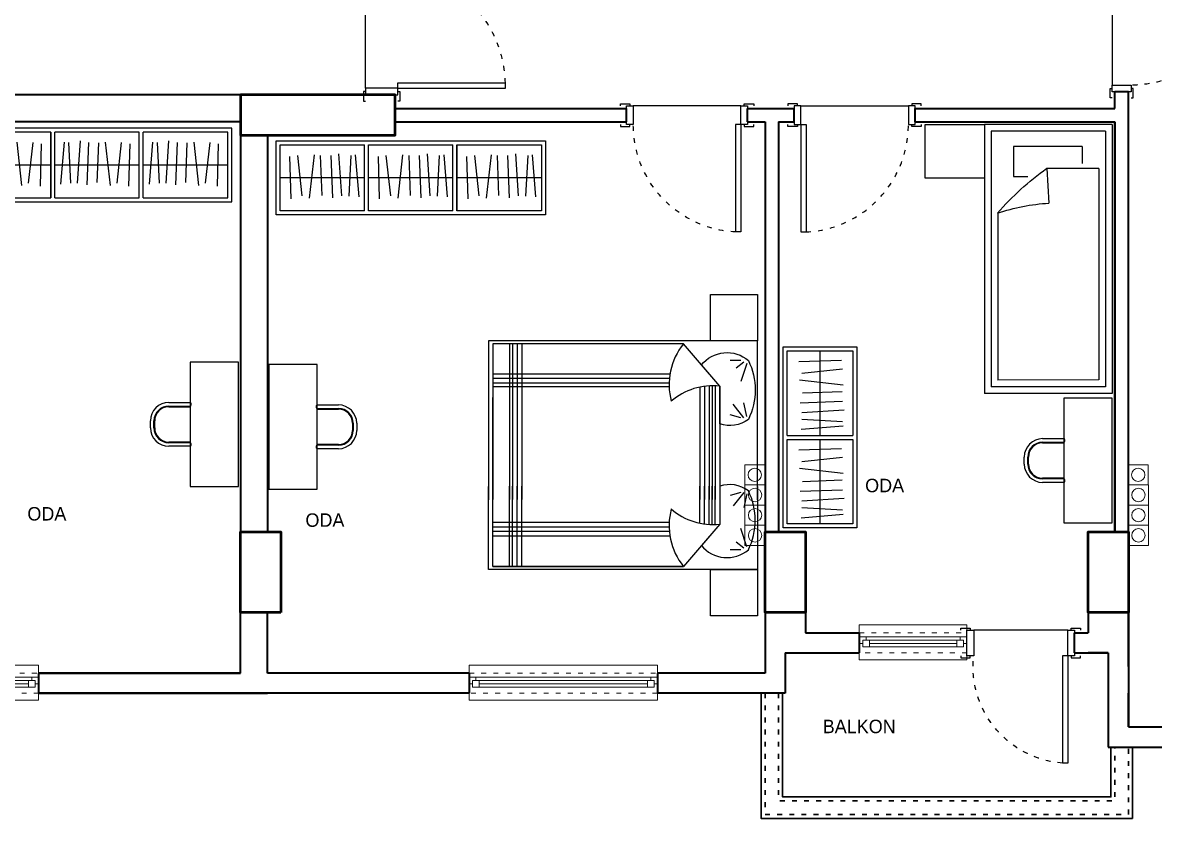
# Model space of a CAD drawing. Header units: millimetres. Extents: x 48 to 2669, y 23 to 1916.
# Drawn here: x 1356 to 2198, y 23 to 615 of the extents above; entities that cross this region are included whole.
import ezdxf

# ---------------------------------------------------------------- set-up
doc = ezdxf.new("R2010")
doc.units = ezdxf.units.MM
doc.linetypes.add('ACAD_ISO03W100', pattern=[30, 12, -18])
for name, color, linetype, lineweight in [('6_YAZI', 7, 'Continuous', 35), ('DUVAR40', 7, 'Continuous', 40), ('KAPI-PEN', 155, 'Continuous', 18), ('KOLON', 40, 'Continuous', 50), ('MERD_30', 41, 'Continuous', 30), ('Pencere', 150, 'Continuous', 25), ('TEFRİŞ', 47, 'Continuous', 15)]:
    doc.layers.add(name, color=color, linetype=linetype, lineweight=lineweight)
doc.layers.add('7_TEFRİŞ', color=183, linetype='Continuous')
doc.styles.add('Annotative', font='Txt')

# ---------------------------------------------------------------- blocks, each defined once
blk = doc.blocks.new('GH')
at = {"layer": '7_TEFRİŞ'}
for p, q in [((22620.949699, 5896.221098), (22620.950248, 5958.976368)), ((22636.794873, 5951.862966), (22605.255531, 5950.995526)), ((22607.508258, 5942.491911), (22637.66127, 5945.789007)), ((22638.007757, 5933.640974), (22605.77529, 5937.285627)), ((22607.854723, 5927.740792), (22637.487836, 5928.781754)), ((22637.661056, 5921.319442), (22606.121711, 5920.104928)), ((22607.508002, 5913.163184), (22638.874069, 5915.245417)), ((22637.660925, 5906.394758), (22607.334671, 5907.956887)), ((22638.00749, 5903.097458), (22606.814726, 5900.494581)), ((22596.518788, 5896.221311), (22645.38061, 5896.220884)), ((22620.949124, 5830.465827), (22620.949673, 5893.221098)), ((22636.794298, 5886.107696), (22605.254956, 5885.240256)), ((22607.507683, 5876.73664), (22637.660695, 5880.033737)), ((22638.007182, 5867.885704), (22605.774715, 5871.530357)), ((22637.660481, 5855.564172), (22606.121136, 5854.349658)), ((22607.854147, 5861.985522), (22637.48726, 5863.026484)), ((22607.507426, 5847.407914), (22638.873493, 5849.490146)), ((22637.66035, 5840.639488), (22607.334095, 5842.201617)), ((22596.518212, 5830.466041), (22645.380035, 5830.465614)), ((22638.006915, 5837.342188), (22606.814151, 5834.739311)), ((22596.518186, 5827.466041), (22645.380009, 5827.465614)), ((22620.948548, 5764.710557), (22620.949097, 5827.465827)), ((22636.793722, 5820.352426), (22605.25438, 5819.484986)), ((22607.507108, 5810.98137), (22637.660119, 5814.278467)), ((22638.006606, 5802.130434), (22605.77414, 5805.775087)), ((22607.853572, 5796.230251), (22637.486685, 5797.271214)), ((22637.659905, 5789.808902), (22606.12056, 5788.594387)), ((22607.506851, 5781.652644), (22638.872918, 5783.734876)), ((22638.006339, 5771.586917), (22606.813576, 5768.984041)), ((22637.659775, 5774.884217), (22607.33352, 5776.446347))]:
    blk.add_line(p, q, dxfattribs=at)
at = {"layer": '7_TEFRİŞ', "flags": 128}
for points in [[(22593.518186, 5827.466067), (22593.519363, 5961.976608), (22648.381185, 5961.976128), (22648.380009, 5827.465587)], [(22596.518788, 5896.221311), (22596.519337, 5958.976582), (22645.381159, 5958.976154), (22645.38061, 5896.220884)], [(22648.38061, 5896.220858), (22648.379433, 5761.710317), (22593.517611, 5761.710797), (22593.518788, 5896.221338)], [(22596.518212, 5830.466041), (22596.518761, 5893.221311), (22645.380584, 5893.220884), (22645.380035, 5830.465614)], [(22596.518788, 5896.221311), (22645.38061, 5896.220884)], [(22645.380009, 5827.465614), (22645.379459, 5764.710343), (22596.517637, 5764.710771), (22596.518186, 5827.466041)], [(22645.380009, 5827.465614), (22596.518186, 5827.466041)]]:
    blk.add_lwpolyline(points, dxfattribs=at)
blk = doc.blocks.new('*U22')
at = {"layer": 'Pencere', "lineweight": 25, "ltscale": 5}
for p, q in [((-9, 7), (-9, 86.899937)), ((-5, 86.899937), (-9, 86.899937)), ((-5, 7), (-5, 86.899937)), ((-84.5, 7), (-84.5, 8.5)), ((-84.5, 8.5), (-77.5, 8.5)), ((-77.5, 8.5), (-77.5, 7)), ((-2.5, 7), (-2.5, 8.5)), ((-2.5, 8.5), (4.5, 8.5)), ((4.5, 8.5), (4.5, 7)), ((-5, 7), (-9, 7)), ((-84.5, -12), (-84.5, -13.5)), ((-84.5, -13.5), (-77.5, -13.5)), ((-77.5, -13.5), (-77.5, -12)), ((-5, -12), (-75, -12)), ((-2.5, -12), (-2.5, -13.5)), ((-2.5, -13.5), (4.5, -13.5)), ((4.5, -13.5), (4.5, -12))]:
    blk.add_line(p, q, dxfattribs=at)
at = {"layer": 'Pencere', "lineweight": 25, "ltscale": 5, "flags": 128}
for points in [[(-75, -12), (-75, 7), (-80, 7), (-80, -12), (-75, -12)], [(0, -12), (0, 7), (-5, 7), (-5, -12), (0, -12)]]:
    blk.add_lwpolyline(points, dxfattribs=at)
at = {"layer": 'Pencere', "linetype": 'ACAD_ISO03W100', "lineweight": 25, "ltscale": 0.3}
blk.add_arc((-3.520318, 15.164474), 71.944448, 94.36819, 186.516136, dxfattribs=at)
blk = doc.blocks.new('sfrd')
at = {"layer": 'KAPI-PEN', "color": 134, "linetype": 'ACAD_ISO03W100', "lineweight": 18, "ltscale": 0.3}
for p, q in [((1978.273442, 161.051793), (2058.273442, 161.051773)), ((2058.273438, 146.051773), (1978.273438, 146.051793))]:
    blk.add_line(p, q, dxfattribs=at)
at = {"layer": 'KAPI-PEN', "color": 134, "linetype": 'Continuous', "lineweight": 18}
for p, q in [((2058.273443, 167.060343), (1978.273443, 167.060363)), ((2058.273442, 161.060343), (2058.273443, 167.060343)), ((1983.273441, 158.022416), (2053.273441, 158.022399)), ((2050.77344, 155.5224), (1985.77344, 155.522416)), ((2050.77344, 153.0224), (1985.77344, 153.022416)), ((2050.773439, 150.5224), (2050.77344, 155.5224)), ((2050.77344, 155.5224), (2055.77344, 155.522399)), ((2053.27344, 155.522399), (2053.273441, 158.022399)), ((2055.77344, 155.522399), (2053.27344, 155.522399)), ((2053.273441, 158.022399), (2058.273441, 158.022398)), ((2055.77344, 155.522399), (2055.773439, 150.522399)), ((2055.77344, 153.022399), (2055.77344, 155.522399)), ((2058.27344, 153.022398), (2055.77344, 153.022399)), ((2050.773439, 150.5224), (1985.773439, 150.522416)), ((2055.773439, 150.522399), (2050.773439, 150.5224)), ((2058.273437, 141.051773), (2058.273438, 146.051773)), ((1978.273437, 141.051793), (2058.273437, 141.051773))]:
    blk.add_line(p, q, dxfattribs=at)
at = {"layer": 'KAPI-PEN', "ltscale": 0.2}
for p in [(2058.273442, 161.051773), (2058.273438, 146.051773)]:
    blk.add_line(p, (2058.273438, 146.051773), dxfattribs=at)
at = {"layer": 'KOLON', "xscale": -1, "rotation": 180}
blk.add_blockref('*U22', (2138.273439, 151.051773), dxfattribs=at)
blk = doc.blocks.new('dff', base_point=(2100.8725, 242.9058))
at = {"layer": '7_TEFRİŞ'}
for p, q in [((2114.521267, 305.454266), (2130.07881, 305.454266)), ((2131.128713, 303.879412), (2131.128713, 304.404363)), ((2114.521267, 302.829508), (2130.07881, 302.829508)), ((2114.521267, 302.304557), (2130.269815, 302.304557)), ((2130.269815, 302.304557), (2130.269815, 276.056977)), ((2100.872526, 286.556009), (2100.872526, 291.805525)), ((2103.497284, 286.556009), (2103.497284, 291.805525)), ((2104.022236, 286.556009), (2104.022236, 291.805525)), ((2130.269815, 276.056977), (2114.521267, 276.056977)), ((2130.07881, 275.532026), (2114.521267, 275.532026)), ((2130.07881, 272.907268), (2114.521267, 272.907268)), ((2131.128713, 273.957171), (2131.128713, 274.482122))]:
    blk.add_line(p, q, dxfattribs=at)
at = {"layer": '7_TEFRİŞ', "flags": 128}
blk.add_lwpolyline([(2130.269815, 242.905829), (2166.273437, 242.905829), (2166.273437, 335.455705), (2130.269815, 335.455705)], close=True, dxfattribs=at)
for points in [[(2121.91379, 302.829508), (2121.91379, 302.304557)], [(2121.91379, 276.056977), (2121.91379, 275.532026)]]:
    blk.add_lwpolyline(points, dxfattribs=at)
at = {"layer": '7_TEFRİŞ'}
for centre, radius, start, end in [((2114.521267, 291.805525), 13.648741, 90, 180), ((2130.07881, 304.404363), 1.049903, 360, 90), ((2130.07881, 303.879412), 1.049903, 270, 0), ((2114.521267, 291.805525), 11.023983, 90, 180), ((2114.521267, 291.805525), 10.499032, 90, 180), ((2114.521267, 286.556009), 13.648741, 180, 270), ((2114.521267, 286.556009), 11.023983, 180, 270), ((2114.521267, 286.556009), 10.499032, 180, 270), ((2130.07881, 274.482122), 1.049903, 360, 90), ((2130.07881, 273.957171), 1.049903, 270, 0)]:
    blk.add_arc(centre, radius, start, end, dxfattribs=at)
blk = doc.blocks.new('*U20')
at = {"layer": 'Pencere', "lineweight": 25, "ltscale": 5}
for p, q in [((-9, 7), (-9, 86.899937)), ((-5, 86.899937), (-9, 86.899937)), ((-5, 7), (-5, 86.899937)), ((-94.5, 7), (-94.5, 8.5)), ((-94.5, 8.5), (-87.5, 8.5)), ((-87.5, 8.5), (-87.5, 7)), ((-2.5, 7), (-2.5, 8.5)), ((-2.5, 8.5), (4.5, 8.5)), ((4.5, 8.5), (4.5, 7)), ((-5, 7), (-9, 7)), ((-94.5, -7), (-94.5, -8.5)), ((-87.5, -8.5), (-87.5, -7)), ((-5, -7), (-85, -7)), ((-2.5, -7), (-2.5, -8.5)), ((4.5, -8.5), (4.5, -7)), ((-94.5, -8.5), (-87.5, -8.5)), ((-2.5, -8.5), (4.5, -8.5))]:
    blk.add_line(p, q, dxfattribs=at)
at = {"layer": 'Pencere', "lineweight": 25, "ltscale": 5, "flags": 128}
for points in [[(-85, -7), (-85, 7), (-90, 7), (-90, -7), (-85, -7)], [(0, -7), (0, 7), (-5, 7), (-5, -7), (0, -7)]]:
    blk.add_lwpolyline(points, dxfattribs=at)
at = {"layer": 'Pencere', "linetype": 'ACAD_ISO03W100', "lineweight": 25, "ltscale": 0.3}
blk.add_arc((-5, 7), 80, 92.865984, 180, dxfattribs=at)
blk = doc.blocks.new('*U23')
at = {"layer": 'Pencere', "lineweight": 25, "ltscale": 5}
for p, q in [((-9, 7), (-9, 86.899937)), ((-5, 86.899937), (-9, 86.899937)), ((-5, 7), (-5, 86.899937)), ((-104.5, 7), (-104.5, 8.5)), ((-104.5, 8.5), (-97.5, 8.5)), ((-97.5, 8.5), (-97.5, 7)), ((-2.5, 7), (-2.5, 8.5)), ((-2.5, 8.5), (4.5, 8.5)), ((4.5, 8.5), (4.5, 7)), ((-5, 7), (-9, 7)), ((-104.5, -17), (-104.5, -18.5)), ((-104.5, -18.5), (-97.5, -18.5)), ((-97.5, -18.5), (-97.5, -17)), ((-5, -17), (-95, -17)), ((-2.5, -17), (-2.5, -18.5)), ((-2.5, -18.5), (4.5, -18.5)), ((4.5, -18.5), (4.5, -17))]:
    blk.add_line(p, q, dxfattribs=at)
at = {"layer": 'Pencere', "lineweight": 25, "ltscale": 5, "flags": 128}
for points in [[(-95, -17), (-95, 7), (-100, 7), (-100, -17), (-95, -17)], [(0, -17), (0, 7), (-5, 7), (-5, -17), (0, -17)]]:
    blk.add_lwpolyline(points, dxfattribs=at)
at = {"layer": 'Pencere', "linetype": 'ACAD_ISO03W100', "lineweight": 25, "ltscale": 0.3}
blk.add_arc((-6.290724, -2.249041), 89.190137, 91.740708, 174.047712, dxfattribs=at)
blk = doc.blocks.new('BACA')
at = {"layer": 'TEFRİŞ', "flags": 128}
blk.add_lwpolyline([(7.5, 7.5), (-7.5, 7.5), (-7.5, -7.5), (7.5, -7.5)], close=True, dxfattribs=at)
at = {"layer": 'TEFRİŞ'}
blk.add_circle((0, 0), 4.97, dxfattribs=at)
blk = doc.blocks.new('*U19')
at = {"layer": 'KAPI-PEN', "color": 134, "linetype": 'Continuous', "lineweight": 18}
for p, q in [((0, 7.50857), (0, 13.50857)), ((0, 13.50857), (140, 13.50857)), ((140, 7.50857), (140, 13.50857)), ((5, 4.470625), (0, 4.470625)), ((2.5, -0.529375), (2.5, 1.970625)), ((2.5, 1.970625), (5, 1.970625)), ((7.5, 1.970625), (2.5, 1.970625)), ((2.5, 1.970625), (2.5, -3.029375)), ((5, 1.970625), (5, 4.470625)), ((135, 4.470625), (5, 4.470625)), ((7.5, -3.029375), (7.5, 1.970625)), ((7.5, 1.970625), (132.5, 1.970625)), ((137.5, 1.970625), (132.5, 1.970625)), ((132.5, 1.970625), (132.5, -3.029375)), ((140, 4.470625), (135, 4.470625)), ((135, 4.470625), (135, 1.970625)), ((135, 1.970625), (137.5, 1.970625)), ((137.5, 1.970625), (137.5, -0.529375)), ((137.5, -3.029375), (137.5, 1.970625)), ((0, -0.529375), (2.5, -0.529375)), ((0, -12.5), (0, -7.5)), ((2.5, -3.029375), (7.5, -3.029375)), ((7.5, -0.529375), (132.5, -0.529375)), ((7.5, -3.029375), (132.5, -3.029375)), ((132.5, -3.029375), (137.5, -3.029375)), ((137.5, -0.529375), (140, -0.529375)), ((140, -7.5), (140, -12.5)), ((140, -12.5), (0, -12.5))]:
    blk.add_line(p, q, dxfattribs=at)
at = {"layer": 'KAPI-PEN', "ltscale": 0.2}
for p, q in [((0, 7.5), (0, -7.5)), ((140, 7.5), (140, -7.5)), ((0, -7.5), (0, -7.5))]:
    blk.add_line(p, q, dxfattribs=at)
at = {"layer": 'KAPI-PEN', "color": 134, "linetype": 'ACAD_ISO03W100', "lineweight": 18, "ltscale": 0.3}
for p, q in [((140, 7.5), (0, 7.5)), ((0, -7.5), (140, -7.5))]:
    blk.add_line(p, q, dxfattribs=at)
blk = doc.blocks.new('ş_şlç')
at = {"layer": '7_TEFRİŞ'}
for p, q in [((21135.504659, 4622.500132), (21135.504659, 4671.361955)), ((21138.504659, 4622.500132), (21138.504659, 4671.361955)), ((21079.625899, 4663.988775), (21077.022749, 4632.796034)), ((21082.923196, 4663.642181), (21084.48506, 4633.315913)), ((21089.691358, 4633.489198), (21091.773865, 4664.855247)), ((21097.84788, 4663.642181), (21096.63309, 4632.102847)), ((21104.268969, 4633.835792), (21105.310191, 4663.468896)), ((21110.169415, 4663.988775), (21113.813786, 4631.756276)), ((21119.020085, 4633.489198), (21122.317445, 4663.642181)), ((21128.391397, 4662.775731), (21127.52368, 4631.236397)), ((21145.381169, 4663.988775), (21142.77802, 4632.796034)), ((21148.678466, 4663.642181), (21150.24033, 4633.315913)), ((21155.446629, 4633.489198), (21157.529135, 4664.855247)), ((21163.60315, 4663.642181), (21162.38836, 4632.102847)), ((21170.024239, 4633.835792), (21171.065461, 4663.468896)), ((21175.924685, 4663.988775), (21179.569056, 4631.756276)), ((21184.775355, 4633.489198), (21188.072715, 4663.642181)), ((21194.146667, 4662.775731), (21193.27895, 4631.236397)), ((21072.749389, 4646.931044), (21135.504659, 4646.931044)), ((21138.504659, 4646.931044), (21201.25993, 4646.931044))]:
    blk.add_line(p, q, dxfattribs=at)
at = {"layer": '7_TEFRİŞ', "flags": 128}
blk.add_lwpolyline([(21204.25993, 4674.361955), (21069.749389, 4674.361955), (21069.749389, 4619.500132), (21204.25993, 4619.500132)], close=True, dxfattribs=at)
for points in [[(21135.504659, 4671.361955), (21072.749389, 4671.361955), (21072.749389, 4622.500132), (21135.504659, 4622.500132)], [(21138.504659, 4622.500132), (21201.25993, 4622.500132), (21201.25993, 4671.361955), (21138.504659, 4671.361955)]]:
    blk.add_lwpolyline(points, dxfattribs=at)
blk = doc.blocks.new('SDFGHBN')
at = {"layer": '7_TEFRİŞ'}
for p, q in [((-32633.090557, 12667.401737), (-32538.090557, 12667.401737)), ((-32633.090557, 12667.401737), (-32633.090557, 12467.401737)), ((-32628.090557, 12662.401737), (-32543.090557, 12662.401737)), ((-32628.090557, 12662.401737), (-32628.090557, 12472.401737)), ((-32543.090557, 12662.401737), (-32543.090557, 12472.401737)), ((-32538.090557, 12667.401737), (-32538.090557, 12467.401737)), ((-32610.85332, 12650.976614), (-32610.85332, 12638.422958)), ((-32610.85332, 12650.976614), (-32559.776861, 12650.976614)), ((-32559.776861, 12650.976614), (-32559.776861, 12633.585323)), ((-32623.090557, 12634.586847), (-32584.392945, 12634.586847)), ((-32623.090557, 12634.586847), (-32623.090557, 12477.401737)), ((-32584.392945, 12634.586847), (-32586.006498, 12608.941307)), ((-32565.577859, 12628.754395), (-32570.280653, 12628.754395)), ((-32559.776861, 12628.754395), (-32565.577859, 12628.754395)), ((-32559.776861, 12633.585323), (-32559.776861, 12628.754395)), ((-32548.090557, 12601.576792), (-32548.090557, 12477.401737)), ((-32623.090557, 12477.401737), (-32548.090557, 12477.401737)), ((-32633.090557, 12467.401737), (-32538.090557, 12467.401737)), ((-32628.090557, 12472.401737), (-32543.090557, 12472.401737))]:
    blk.add_line(p, q, dxfattribs=at)
at = {"layer": '7_TEFRİŞ', "flags": 128}
for points in [[(-32494.090557, 12667.401737), (-32538.090557, 12667.401737), (-32538.090557, 12627.401737), (-32494.090557, 12627.401737)], [(-32494.090557, 12627.401737), (-32494.090557, 12667.401737)]]:
    blk.add_lwpolyline(points, dxfattribs=at)
at = {"layer": '7_TEFRİŞ'}
for centre, radius, start, end in [((-32708.185898, 12462.338837), 212.330365, 40.942586, 54.336731), ((-32595.432575, 12459.124793), 150.112753, 71.499005, 86.399839)]:
    blk.add_arc(centre, radius, start, end, dxfattribs=at)
blk = doc.blocks.new('3R4R')
at = {"layer": '7_TEFRİŞ'}
for p, q in [((32828.807391, 29859.020753), (32710.606365, 29859.020753)), ((32710.606365, 29859.020753), (32710.606365, 29659.024261)), ((32818.807391, 29859.020753), (32880.608417, 29859.020753)), ((32880.608417, 29859.020753), (32880.608417, 29659.024261)), ((32725.219201, 29846.647776), (32725.219201, 29838.774064)), ((32726.343266, 29848.897409), (32730.839524, 29843.273329)), ((32727.467332, 29851.147041), (32740.956103, 29846.647776)), ((32766.802095, 29851.147041), (32756.685516, 29848.897409)), ((32767.926161, 29848.897409), (32757.809581, 29841.023697)), ((32767.926161, 29846.647776), (32765.67803, 29838.774064)), ((32823.288621, 29848.897409), (32833.405201, 29841.023697)), ((32823.288621, 29846.647776), (32825.536751, 29838.774064)), ((32824.412686, 29851.147041), (32834.529266, 29848.897409)), ((32863.74745, 29851.147041), (32850.258679, 29846.647776)), ((32864.871515, 29848.897409), (32860.375258, 29843.273329)), ((32865.99558, 29846.647776), (32865.99558, 29838.774064)), ((32744.328295, 29830.900352), (32712.854495, 29803.904765)), ((32744.328295, 29830.900352), (32828.591976, 29830.900352)), ((32818.591976, 29830.900352), (32846.886487, 29830.900352)), ((32846.886487, 29830.900352), (32878.360287, 29803.904765)), ((32744.03229, 29825.276273), (32828.591976, 29825.276273)), ((32744.069047, 29827.525905), (32828.591976, 29827.525905)), ((32744.103981, 29823.02664), (32828.591976, 29823.02664)), ((32847.145734, 29827.525905), (32818.591976, 29827.525905)), ((32847.182492, 29825.276273), (32818.591976, 29825.276273)), ((32847.110801, 29823.02664), (32818.591976, 29823.02664)), ((32744.416168, 29819.652193), (32828.591976, 29819.652193)), ((32744.978697, 29816.277742), (32828.591976, 29816.277742)), ((32846.798614, 29819.652193), (32818.591976, 29819.652193)), ((32846.236085, 29816.277742), (32818.591976, 29816.277742)), ((32712.854495, 29803.904765), (32712.854495, 29662.398708)), ((32878.360287, 29803.904765), (32878.360287, 29662.398708)), ((32878.360287, 29662.398708), (32878.360287, 29803.904765)), ((32735.335781, 29793.951722), (32735.335781, 29662.398708)), ((32738.707973, 29793.520586), (32738.707973, 29662.398708)), ((32742.080168, 29793.325888), (32742.080168, 29662.398708)), ((32744.790377, 29793.325888), (32744.790377, 29662.398708)), ((32845.762421, 29793.364791), (32845.762421, 29662.398708)), ((32849.134613, 29793.325888), (32849.134613, 29662.398708)), ((32852.506809, 29793.520586), (32852.506809, 29662.398708)), ((32855.879001, 29793.951722), (32855.879001, 29662.398708)), ((32712.854495, 29683.770216), (32828.591976, 29683.770216)), ((32712.854495, 29680.395765), (32828.591976, 29680.395765)), ((32878.360287, 29683.770216), (32818.591976, 29683.770216)), ((32878.360287, 29680.395765), (32818.591976, 29680.395765)), ((32712.854495, 29677.021318), (32828.591976, 29677.021318)), ((32712.854495, 29674.771685), (32828.591976, 29674.771685)), ((32878.360287, 29677.021318), (32818.591976, 29677.021318)), ((32878.360287, 29674.771685), (32818.591976, 29674.771685)), ((32712.854495, 29662.398708), (32828.591976, 29662.398708)), ((32878.360287, 29662.398708), (32752.854495, 29662.398708)), ((32878.360287, 29662.398708), (32818.591976, 29662.398708)), ((32710.606365, 29659.024261), (32828.807391, 29659.024261)), ((32880.608417, 29659.024261), (32818.807391, 29659.024261))]:
    blk.add_line(p, q, dxfattribs=at)
at = {"layer": '7_TEFRİŞ', "flags": 128}
for points in [[(32676.16184, 29859.020753), (32710.606365, 29859.020753), (32710.606365, 29824.182679), (32676.16184, 29824.182679)], [(32880.608417, 29859.020753), (32915.052941, 29859.020753), (32915.052941, 29824.182679), (32880.608417, 29824.182679)]]:
    blk.add_lwpolyline(points, close=True, dxfattribs=at)
for points in [[(32772.422418, 29830.900352), (32744.328295, 29830.900352), (32728.476989, 29817.304431, -0.421847), (32725.219201, 29852.27186, -0.227777), (32769.050226, 29852.27186, -0.250479)], [(32818.792364, 29830.900352), (32846.886487, 29830.900352), (32862.737792, 29817.304431, 0.421847), (32865.99558, 29852.27186, 0.227777), (32822.164556, 29852.27186, 0.250479)]]:
    blk.add_lwpolyline(points, format="xyb", close=True, dxfattribs=at)
at = {"layer": '7_TEFRİŞ'}
for centre, radius, start, end in [((32790.728242, 29825.638413), 46.697356, 173.530071, 221.156178), ((32800.48654, 29825.638413), 46.697356, 318.843822, 6.469929), ((32743.203915, 29842.089908), 48.776967, 231.522444, 284.684799), ((32848.010867, 29842.089908), 48.776967, 255.315201, 308.477556)]:
    blk.add_arc(centre, radius, start, end, dxfattribs=at)

msp = doc.modelspace()

# ---------------------------------------------------------------- linework, layer by layer
at = {"layer": 'DUVAR40'}
for p, q in [((1606.756895, 561.051773), (1308.274002, 561.051773)), ((2168.273439, 551.051773), (2168.273439, 563.337095)), ((2178.273439, 563.337095), (2168.273439, 563.337095)), ((2178.273439, 176.051773), (2178.273439, 563.337095)), ((1633.273439, 551.051773), (1805.286313, 551.051773)), ((1749.789984, 551.051773), (1805.286313, 551.051773)), ((1805.286313, 541.051773), (1805.286313, 551.051773)), ((1895.286313, 551.051773), (1929.763023, 551.051773)), ((1895.286313, 551.051773), (1929.763023, 551.051773)), ((1895.286313, 541.051773), (1895.286313, 551.051773)), ((1929.763023, 541.051773), (1929.763023, 551.051773)), ((2019.763023, 551.051773), (2168.273439, 551.051773)), ((2019.763023, 551.051773), (2168.273439, 551.051773)), ((2019.763023, 541.051773), (2019.763023, 551.051773)), ((1518.273439, 541.051773), (1306.756895, 541.051773)), ((1518.273439, 541.431014), (1518.273439, 196.051773)), ((1633.273439, 541.051773), (1805.286313, 541.051773)), ((1749.789984, 541.051773), (1805.286313, 541.051773)), ((1895.286313, 541.051773), (1908.273439, 541.051773)), ((1895.286313, 541.051773), (1908.273439, 541.051773)), ((1908.273439, 541.051773), (1908.273439, 131.051773)), ((1918.273439, 541.051773), (1929.763023, 541.051773)), ((1918.273439, 541.051773), (1918.273439, 236.051773)), ((1918.273439, 541.051773), (1929.763023, 541.051773)), ((2019.763023, 541.051773), (2168.273439, 541.051773)), ((2019.763023, 541.051773), (2168.273439, 541.051773)), ((2168.273439, 236.051773), (2168.273439, 541.051773)), ((2168.273439, 541.051773), (2168.273439, 236.051773)), ((1538.273439, 531.051773), (1538.273439, 236.051773)), ((1518.273439, 131.051773), (1518.273439, 196.051773)), ((1538.273439, 131.051773), (1538.273439, 176.051773)), ((1938.273439, 176.051773), (1938.273439, 161.051773)), ((2148.273439, 176.051773), (2148.273439, 161.051773)), ((2178.273439, 136.051773), (2178.273439, 176.051773)), ((2178.273439, 176.051773), (2178.273439, 91.051773)), ((1938.273439, 161.051773), (1978.273439, 161.051773)), ((1978.273439, 161.051773), (1978.273439, 146.051773)), ((2138.273439, 161.051773), (2148.273439, 161.051773)), ((2138.273439, 146.051773), (2138.273439, 161.051773)), ((1923.273439, 146.051773), (1978.273439, 146.051773)), ((1923.273439, 146.051773), (1923.273439, 116.051773)), ((2138.273439, 146.051773), (2163.273439, 146.051773)), ((2148.273439, 146.051773), (2163.273439, 146.051773)), ((2163.273439, 146.051773), (2148.273439, 146.051773)), ((2163.273439, 146.051773), (2163.273439, 76.051773)), ((1518.273439, 131.051773), (1368.273439, 131.051773)), ((1368.273439, 131.051773), (1518.273439, 131.051773)), ((1368.273439, 131.051773), (1368.273439, 116.051773)), ((1688.273439, 131.051773), (1538.273439, 131.051773)), ((1688.273439, 131.051773), (1688.273439, 116.051773)), ((1908.273439, 131.051773), (1828.273439, 131.051773)), ((1828.273439, 131.051773), (1828.273439, 116.051773)), ((1688.273439, 116.051773), (1368.273439, 116.051773)), ((1368.273439, 116.051773), (1538.273439, 116.051773)), ((1923.273439, 116.051773), (1828.273439, 116.051773)), ((2178.273439, 91.051773), (2178.273439, 116.051773)), ((2178.273439, 91.051773), (2303.273439, 91.051773)), ((2163.273439, 76.051773), (2303.273439, 76.051773))]:
    msp.add_line(p, q, dxfattribs=at)
at = {"layer": 'KAPI-PEN', "ltscale": 0.2}
msp.add_line((1978.273442, 161.051793), (1978.273438, 146.051793), dxfattribs=at)
at = {"layer": 'KAPI-PEN', "color": 134, "linetype": 'Continuous', "lineweight": 18}
for p, q in [((1978.273442, 161.060363), (1978.273443, 167.060363)), ((1980.77344, 153.022417), (1978.27344, 153.022418)), ((1978.273441, 158.022418), (1983.273441, 158.022416)), ((1980.773439, 150.522417), (1980.77344, 155.522417)), ((1983.27344, 155.522416), (1980.77344, 155.522417)), ((1980.77344, 155.522417), (1980.77344, 153.022417)), ((1980.77344, 155.522417), (1985.77344, 155.522416)), ((1983.273441, 158.022416), (1983.27344, 155.522416)), ((1985.77344, 155.522416), (1985.773439, 150.522416)), ((1978.273438, 146.051793), (1978.273437, 141.051793)), ((1985.773439, 150.522416), (1980.773439, 150.522417))]:
    msp.add_line(p, q, dxfattribs=at)
at = {"layer": 'KOLON', "flags": 128}
for points in [[(1518.273439, 561.051773), (1518.273439, 531.051773), (1633.273439, 531.051773), (1633.273439, 561.051773), (1518.273439, 561.051773)], [(1548.273439, 176.051773), (1518.273439, 176.051773), (1518.273439, 236.051773), (1548.273439, 236.051773), (1548.273439, 176.051773)], [(1938.273439, 176.051773), (1908.273439, 176.051773), (1908.273439, 236.051773), (1938.273439, 236.051773), (1938.273439, 176.051773)], [(2178.273439, 176.051773), (2148.273439, 176.051773), (2148.273439, 236.051773), (2178.273439, 236.051773), (2178.273439, 176.051773)]]:
    msp.add_lwpolyline(points, dxfattribs=at)
at = {"layer": 'MERD_30', "flags": 128}
for points in [[(1905.273439, 116.051773), (1905.273439, 23.051773), (2181.273439, 23.051773), (2181.273439, 76.051773)], [(1921.273439, 116.051773), (1921.273439, 39.051773), (2165.273439, 39.051773), (2165.273439, 76.051773)]]:
    msp.add_lwpolyline(points, dxfattribs=at)
at = {"layer": 'MERD_30', "linetype": 'ACAD_ISO03W100', "ltscale": 0.3, "flags": 128}
for points in [[(1908.273439, 116.051773), (1908.273439, 26.051773), (2178.273439, 26.051773), (2178.273439, 76.051773)], [(1918.273439, 116.051773), (1918.273439, 36.051773), (2168.273439, 36.051773), (2168.273439, 76.051773)]]:
    msp.add_lwpolyline(points, dxfattribs=at)

# ---------------------------------------------------------------- block references
at = {"yscale": -1, "zscale": -1, "rotation": 90}
msp.add_blockref('GH', (-4450.135047, -22111.975395), dxfattribs=at)
at = {"xscale": -1, "yscale": -1, "zscale": -1, "rotation": 270}
msp.add_blockref('GH', (7506.681926, -22121.515436), dxfattribs=at)
at = {"linetype": 'ByBlock'}
for p in [(1451.388776, 269.783776), (2100.8725, 242.9058)]:
    msp.add_blockref('dff', p, dxfattribs=at)
at = {"linetype": 'ByBlock', "rotation": 180}
msp.add_blockref('dff', (1604.7265, 360.519033), dxfattribs=at)
msp.add_blockref('sfrd', (0, 0))
at = {"layer": '7_TEFRİŞ', "xscale": -1, "rotation": 0.005595}
msp.add_blockref('SDFGHBN', (-30465.579914, -12131.512508), dxfattribs=at)
at = {"layer": '7_TEFRİŞ', "xscale": -1, "yscale": -1, "zscale": -1, "rotation": 90}
msp.add_blockref('3R4R', (-27956.420253, 33088.800505), dxfattribs=at)
at = {"layer": '7_TEFRİŞ', "yscale": -1, "zscale": -1, "rotation": 90}
msp.add_blockref('ş_şlç', (-2697.819543, -20830.592477), dxfattribs=at)
at = {"layer": 'KOLON'}
for name, p, rotation in [('*U23', (1628.273439, 561.051773), 270), ('*U20', (1929.763023, 546.051773), 180)]:
    msp.add_blockref(name, p, dxfattribs=dict(at, rotation=rotation))
at = {"layer": 'KOLON', "xscale": -1}
for p, rotation in [((2173.273439, 653.337095), 270), ((1895.286313, 546.051773), 180)]:
    msp.add_blockref('*U20', p, dxfattribs=dict(at, rotation=rotation))
for p in [(1900.572788, 278.551797), (2185.572788, 278.551797), (1900.773439, 263.551786), (2185.773439, 263.551786), (1900.773439, 248.551775), (2185.773439, 248.551775), (1900.773439, 233.551763), (2185.773439, 233.551763)]:
    msp.add_blockref('BACA', p, dxfattribs=at)
at = {"layer": 'Pencere', "xscale": -1}
for p in [(1368.273441, 123.551773), (1828.273441, 123.551773)]:
    msp.add_blockref('*U19', p, dxfattribs=at)

# ---------------------------------------------------------------- texts
at = {"layer": '6_YAZI', "style": 'Annotative'}
for s, p in [('ODA', (1982.598326, 265.615561)), ('ODA', (1359.889986, 244.579473)), ('ODA', (1566.581592, 239.883214)), ('BALKON', (1951.056075, 86.423257))]:
    msp.add_text(s, height=10, dxfattribs=at).set_placement(p)

doc.saveas('drawing.dxf')
